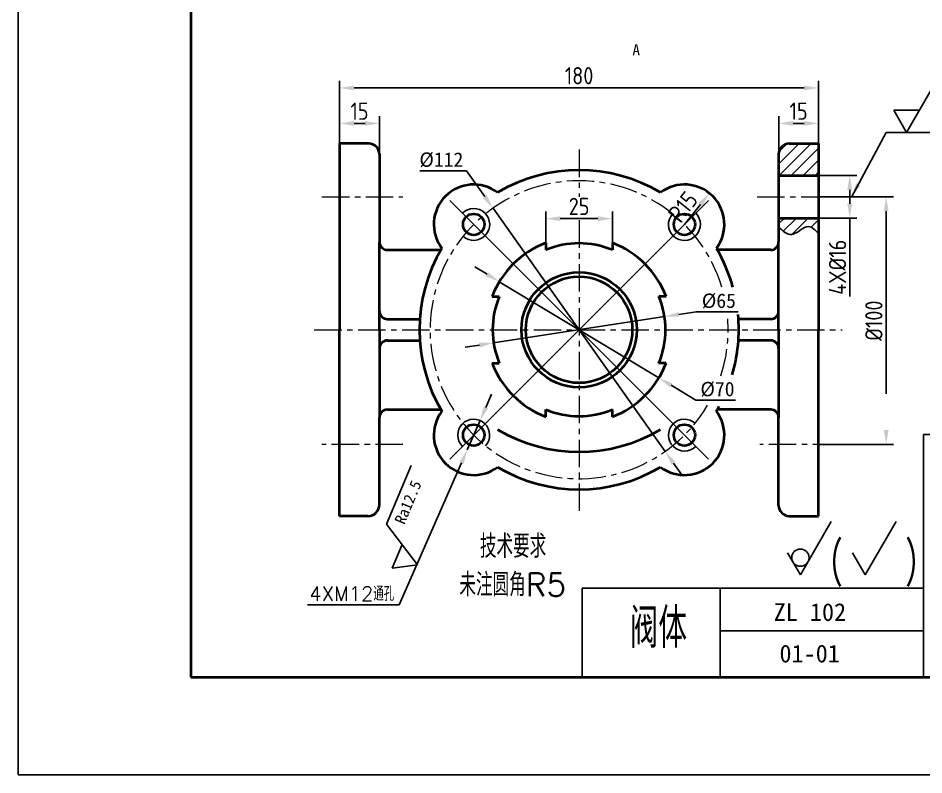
# Model space of a CAD drawing. Header units: millimetres. Extents: x 645 to 2308, y 762 to 2069.
# Drawn here: x 662 to 819.3, y 1464.2 to 1595.6 of the extents above; entities that cross this region are included whole.
import ezdxf

# ---------------------------------------------------------------- set-up
doc = ezdxf.new("R2010")
doc.units = ezdxf.units.MM
doc.linetypes.add('CENTER', pattern=[50.8, 31.75, -6.35, 6.35, -6.35])
for name, color, linetype, lineweight in [('点划线', 7, 'CENTER', 15), ('点画线', 7, 'CENTER', 15), ('粗实线', 7, 'Continuous', 40)]:
    doc.layers.add(name, color=color, linetype=linetype, lineweight=lineweight)
doc.layers.add('细实线', color=7, linetype='Continuous')
doc.styles.add('HZ', font='txt.shx', dxfattribs={"bigfont": 'gbcbig.shx'})
doc.styles.add('汉字', font='gbenor.shx', dxfattribs={"bigfont": 'gbcbig.shx'})
doc.dimstyles.new('ISO-25', dxfattribs={"dimtxt": 3, "dimasz": 2.5, "dimexe": 1.25, "dimexo": 0, "dimtad": 1, "dimdec": 0, "dimdsep": 46, "dimtxsty": '汉字', "dimcen": 2.5, "dimadec": 0, "dimazin": 0, "dimtfac": 1, "dimtdec": 0, "dimtmove": 0, "dimatfit": 3, "dimfxl": 0, "dimarcsym": 0})
doc.dimstyles.new('ISO-25$4', dxfattribs={"dimtxt": 3, "dimasz": 2.5, "dimexe": 1.25, "dimexo": 0, "dimtad": 1, "dimtoh": 1, "dimdec": 0, "dimlfac": 1.25, "dimdsep": 46, "dimtxsty": '汉字', "dimcen": 2.5, "dimadec": 0, "dimazin": 2, "dimtfac": 1, "dimtdec": 0, "dimtmove": 0, "dimatfit": 1, "dimfxl": 0, "dimarcsym": 0})
doc.dimstyles.new('水平', dxfattribs={"dimtxt": 2.5, "dimasz": 2.5, "dimexe": 1.25, "dimexo": 0, "dimtad": 1, "dimtih": 1, "dimtoh": 1, "dimdsep": 46, "dimtxsty": 'Standard', "dimcen": 2.5, "dimadec": 0, "dimazin": 2, "dimtfac": 1, "dimtmove": 0, "dimatfit": 3, "dimfxl": 0, "dimarcsym": 0})
doc.dimstyles.new('直径', dxfattribs={"dimtxt": 2.5, "dimasz": 2.5, "dimexe": 1.25, "dimexo": 0, "dimtad": 1, "dimtoh": 1, "dimdsep": 46, "dimtxsty": 'Standard', "dimcen": 2.5, "dimadec": 0, "dimazin": 2, "dimtfac": 1, "dimtmove": 0, "dimatfit": 3, "dimldrblk": 'NONE', "dimfxl": 0, "dimarcsym": 0})

# ---------------------------------------------------------------- blocks, each defined once
blk = doc.blocks.new('*D303')
at = {"layer": 'Defpoints', "color": 0, "transparency": 16777216}
for p in [(742.24, 1525.76), (740.02, 1520.69)]:
    blk.add_point(p, dxfattribs=at)
at = {"layer": '细实线', "color": 0, "lineweight": -2, "transparency": 16777216}
for p, q in [((743.25, 1528.05), (744.25, 1530.34)), ((742.24, 1525.76), (740.02, 1520.69)), ((728.22, 1493.73), (739.02, 1518.4)), ((712.29, 1493.73), (728.22, 1493.73))]:
    blk.add_line(p, q, dxfattribs=at)
at = {"layer": '细实线', "color": 0, "transparency": 16777216}
for points in [[(742.87, 1528.22), (743.63, 1527.89), (742.24, 1525.76)], [(738.64, 1518.56), (739.4, 1518.23), (740.02, 1520.69)]]:
    blk.add_solid(points, dxfattribs=at)
at = {"layer": '细实线', "color": 0, "transparency": 16777216, "insert": (719.94, 1495.69), "char_height": 2.5, "attachment_point": 5, "style": 'HZ'}
blk.add_mtext('4XM12通孔', dxfattribs=at)
blk = doc.blocks.new('*D345')
at = {"layer": 'Defpoints', "color": 0, "transparency": 16777216}
for p in [(801.01, 1583.52), (717.85, 1573.86), (801.01, 1573.86)]:
    blk.add_point(p, dxfattribs=at)
at = {"layer": '细实线', "color": 0, "lineweight": -2, "transparency": 16777216}
for p, q in [((717.85, 1573.86), (717.85, 1584.77)), ((801.01, 1573.86), (801.01, 1584.77)), ((720.35, 1583.52), (798.51, 1583.52))]:
    blk.add_line(p, q, dxfattribs=at)
at = {"layer": '细实线', "color": 0, "transparency": 16777216}
for points in [[(720.35, 1583.93), (720.35, 1583.1), (717.85, 1583.52)], [(798.51, 1583.93), (798.51, 1583.1), (801.01, 1583.52)]]:
    blk.add_solid(points, dxfattribs=at)
at = {"layer": '细实线', "color": 0, "transparency": 16777216, "insert": (759.43, 1585.64), "char_height": 3, "attachment_point": 5, "style": '汉字'}
blk.add_mtext('180', dxfattribs=at)
blk = doc.blocks.new('*D346')
at = {"layer": 'Defpoints', "color": 0, "transparency": 16777216}
for p in [(724.78, 1577.36), (717.85, 1573.86), (724.78, 1572.01)]:
    blk.add_point(p, dxfattribs=at)
at = {"layer": '细实线', "color": 0, "lineweight": -2, "transparency": 16777216}
for p, q in [((717.85, 1573.86), (717.85, 1578.61)), ((720.35, 1577.36), (722.28, 1577.36)), ((724.78, 1572.01), (724.78, 1578.61))]:
    blk.add_line(p, q, dxfattribs=at)
at = {"layer": '细实线', "color": 0, "transparency": 16777216}
for points in [[(720.35, 1577.78), (720.35, 1576.95), (717.85, 1577.36)], [(722.28, 1577.78), (722.28, 1576.95), (724.78, 1577.36)]]:
    blk.add_solid(points, dxfattribs=at)
at = {"layer": '细实线', "color": 0, "transparency": 16777216, "insert": (721.31, 1579.49), "char_height": 3, "attachment_point": 5, "style": '汉字'}
blk.add_mtext('15', dxfattribs=at)
blk = doc.blocks.new('*D304')
at = {"layer": 'Defpoints', "color": 0, "transparency": 16777216}
for p in [(794.08, 1577.36), (801.01, 1573.86), (794.08, 1572.01)]:
    blk.add_point(p, dxfattribs=at)
at = {"layer": '细实线', "color": 0, "lineweight": -2, "transparency": 16777216}
for p, q in [((794.08, 1572.01), (794.08, 1578.61)), ((798.51, 1577.36), (796.58, 1577.36)), ((801.01, 1573.86), (801.01, 1578.61))]:
    blk.add_line(p, q, dxfattribs=at)
at = {"layer": '细实线', "color": 0, "transparency": 16777216}
for points in [[(796.58, 1577.78), (796.58, 1576.95), (794.08, 1577.36)], [(798.51, 1577.78), (798.51, 1576.95), (801.01, 1577.36)]]:
    blk.add_solid(points, dxfattribs=at)
at = {"layer": '细实线', "color": 0, "transparency": 16777216, "insert": (797.54, 1579.49), "char_height": 3, "attachment_point": 5, "style": '汉字'}
blk.add_mtext('15', dxfattribs=at)
blk = doc.blocks.new('*D347')
at = {"layer": 'Defpoints', "color": 0, "transparency": 16777216}
for p in [(801.01, 1568.32), (801.01, 1560.92), (806.42, 1560.92)]:
    blk.add_point(p, dxfattribs=at)
at = {"layer": '细实线', "color": 0, "lineweight": -2, "transparency": 16777216}
for p, q in [((801.01, 1568.32), (807.67, 1568.32)), ((806.42, 1565.82), (806.42, 1563.42)), ((801.01, 1560.92), (807.67, 1560.92)), ((806.42, 1560.92), (806.42, 1547.32))]:
    blk.add_line(p, q, dxfattribs=at)
at = {"layer": '细实线', "color": 0, "transparency": 16777216}
for points in [[(806, 1565.82), (806.84, 1565.82), (806.42, 1568.32)], [(806, 1563.42), (806.84, 1563.42), (806.42, 1560.92)]]:
    blk.add_solid(points, dxfattribs=at)
at = {"layer": '细实线', "color": 0, "transparency": 16777216, "insert": (804.3, 1552.38), "char_height": 3, "attachment_point": 5, "rotation": 90, "style": '汉字'}
blk.add_mtext('4X%%C16', dxfattribs=at)
blk = doc.blocks.new('*D348')
at = {"layer": 'Defpoints', "color": 0, "transparency": 16777216}
for p in [(782.05, 1565.23), (777.72, 1559.81)]:
    blk.add_point(p, dxfattribs=at)
at = {"layer": '细实线', "color": 0, "lineweight": -2, "transparency": 16777216}
blk.add_line((777.72, 1559.81), (780.49, 1563.27), dxfattribs=at)
at = {"layer": '细实线', "color": 0, "transparency": 16777216}
blk.add_solid([(780.16, 1563.53), (780.81, 1563.01), (782.05, 1565.23)], dxfattribs=at)
at = {"layer": '细实线', "color": 0, "transparency": 16777216, "insert": (777.44, 1562.87), "char_height": 3, "attachment_point": 5, "rotation": 51.3502, "style": '汉字'}
blk.add_mtext('R15', dxfattribs=at)
blk = doc.blocks.new('*D349')
at = {"layer": 'Defpoints', "color": 0, "transparency": 16777216}
for p in [(765.2, 1560.82), (753.65, 1555.38), (765.2, 1556)]:
    blk.add_point(p, dxfattribs=at)
at = {"layer": '细实线', "color": 0, "lineweight": -2, "transparency": 16777216}
for p, q in [((753.65, 1555.38), (753.65, 1562.07)), ((765.2, 1556), (765.2, 1562.07)), ((756.15, 1560.82), (762.7, 1560.82))]:
    blk.add_line(p, q, dxfattribs=at)
at = {"layer": '细实线', "color": 0, "transparency": 16777216}
for points in [[(756.15, 1561.24), (756.15, 1560.4), (753.65, 1560.82)], [(762.7, 1561.24), (762.7, 1560.4), (765.2, 1560.82)]]:
    blk.add_solid(points, dxfattribs=at)
at = {"layer": '细实线', "color": 0, "transparency": 16777216, "insert": (759.43, 1562.94), "char_height": 3, "attachment_point": 5, "style": '汉字'}
blk.add_mtext('25', dxfattribs=at)
blk = doc.blocks.new('*D350')
at = {"layer": 'Defpoints', "color": 0, "transparency": 16777216}
for p in [(774.27, 1543.8), (744.59, 1539.24)]:
    blk.add_point(p, dxfattribs=at)
at = {"layer": '细实线', "color": 0, "lineweight": -2, "transparency": 16777216}
for p, q in [((779.73, 1544.64), (776.74, 1544.18)), ((787.03, 1544.64), (779.73, 1544.64)), ((744.59, 1539.24), (774.27, 1543.8)), ((742.11, 1538.86), (739.64, 1538.48))]:
    blk.add_line(p, q, dxfattribs=at)
at = {"layer": '细实线', "color": 0, "transparency": 16777216}
for points in [[(776.68, 1544.59), (776.8, 1543.77), (774.27, 1543.8)], [(742.05, 1539.27), (742.18, 1538.45), (744.59, 1539.24)]]:
    blk.add_solid(points, dxfattribs=at)
at = {"layer": '细实线', "color": 0, "transparency": 16777216, "insert": (783.69, 1546.51), "char_height": 2.5, "attachment_point": 5}
blk.add_mtext('%%C65', dxfattribs=at)
blk = doc.blocks.new('_None')
blk = doc.blocks.new('*D305')
at = {"layer": 'Defpoints', "color": 0, "transparency": 16777216}
for p in [(745.58, 1549.87), (773.27, 1533.17)]:
    blk.add_point(p, dxfattribs=at)
at = {"layer": '细实线', "color": 0, "lineweight": -2, "transparency": 16777216}
for p, q in [((743.44, 1551.16), (741.3, 1552.45)), ((745.58, 1549.87), (773.27, 1533.17)), ((779.7, 1529.3), (775.42, 1531.88)), ((786.57, 1529.3), (779.7, 1529.3))]:
    blk.add_line(p, q, dxfattribs=at)
at = {"layer": '细实线', "color": 0, "transparency": 16777216}
for points in [[(743.65, 1551.52), (743.22, 1550.8), (745.58, 1549.87)], [(775.63, 1532.24), (775.2, 1531.52), (773.27, 1533.17)]]:
    blk.add_solid(points, dxfattribs=at)
at = {"layer": '细实线', "color": 0, "transparency": 16777216, "insert": (783.45, 1531.17), "char_height": 2.5, "attachment_point": 5}
blk.add_mtext('%%C70', dxfattribs=at)
blk = doc.blocks.new('*D351')
at = {"layer": 'Defpoints', "color": 0, "transparency": 16777216}
for p in [(744.49, 1562.64), (774.37, 1520.4)]:
    blk.add_point(p, dxfattribs=at)
at = {"layer": '细实线', "color": 0, "lineweight": -2, "transparency": 16777216}
for p, q in [((731.76, 1569.14), (739.88, 1569.14)), ((739.88, 1569.14), (743.04, 1564.68)), ((774.37, 1520.4), (744.49, 1562.64)), ((775.81, 1518.36), (777.26, 1516.32))]:
    blk.add_line(p, q, dxfattribs=at)
at = {"layer": '细实线', "color": 0, "transparency": 16777216}
for points in [[(743.38, 1564.92), (742.7, 1564.44), (744.49, 1562.64)], [(776.15, 1518.6), (775.47, 1518.12), (774.37, 1520.4)]]:
    blk.add_solid(points, dxfattribs=at)
at = {"layer": '细实线', "color": 0, "transparency": 16777216, "insert": (735.51, 1571.02), "char_height": 2.5, "attachment_point": 5}
blk.add_mtext('%%C112', dxfattribs=at)
blk = doc.blocks.new('粗糙度')
at = {"layer": '细实线'}
for p, q in [((0, 0), (5.77, 10)), ((5.77, 10), (20.11, 10)), ((-2.89, 5), (2.89, 5)), ((0, 0), (-2.89, 5))]:
    blk.add_line(p, q, dxfattribs=at)
blk = doc.blocks.new('12.5')
at = {"layer": '细实线'}
blk.add_blockref('粗糙度', (0, 0), dxfattribs=at)
at = {"layer": '细实线', "insert": (7.11, 8.72), "char_height": 2.5, "width": 15.7949, "attachment_point": 1}
blk.add_mtext('Ra12.5', dxfattribs=at)
blk = doc.blocks.new('*D382')
at = {"layer": 'Defpoints', "color": 0, "transparency": 16777216}
for p in [(801.01, 1564.62), (801.01, 1521.61), (812.74, 1521.61)]:
    blk.add_point(p, dxfattribs=at)
at = {"layer": '点划线', "color": 0, "lineweight": -2, "transparency": 16777216}
for p, q in [((801.01, 1564.62), (813.99, 1564.62)), ((812.74, 1562.12), (812.74, 1524.11)), ((801.01, 1521.61), (813.99, 1521.61))]:
    blk.add_line(p, q, dxfattribs=at)
at = {"layer": '点划线', "color": 0, "transparency": 16777216}
for points in [[(812.32, 1562.12), (813.16, 1562.12), (812.74, 1564.62)], [(812.32, 1524.11), (813.16, 1524.11), (812.74, 1521.61)]]:
    blk.add_solid(points, dxfattribs=at)
at = {"layer": '点划线', "color": 0, "transparency": 16777216, "insert": (810.61, 1543.11), "char_height": 3, "attachment_point": 5, "rotation": 90, "style": '汉字'}
blk.add_mtext('%%c100', dxfattribs=at)

msp = doc.modelspace()

# ---------------------------------------------------------------- hatches: boundary and pattern name
at = {"layer": '细实线'}
h = msp.add_hatch(dxfattribs=at)
h.set_pattern_fill('ANSI31', color=256, scale=0.462, style=0)
h.set_pattern_definition([(45, (551.1057, 1246.4233), (-1.0372196, 1.0372196), [])])
edge = h.paths.add_edge_path()
edge.add_line((794.0766, 1560.9235), (794.0766, 1559.3619))
edge.add_spline(control_points=[(794.0766, 1559.3619), (794.8262, 1558.663), (796.4871, 1557.1145), (799.0054, 1560.3469), (800.4315, 1558.8257), (801.0066, 1558.2123)], knot_values=[0, 0, 0, 0, 2.62918757, 5.82529252, 7.98498518, 7.98498518, 7.98498518, 7.98498518], degree=3, periodic=0)
edge.add_line((801.0066, 1558.2123), (801.0066, 1560.9235))
edge.add_line((801.0066, 1560.9235), (794.0766, 1560.9235))
h.paths.add_polyline_path([(794.0766, 1568.3155), (801.0066, 1568.3155), (801.0066, 1573.8595), (795.9246, 1573.8595, 0.41421356), (794.0766, 1572.0115)])

# ---------------------------------------------------------------- linework, layer by layer
at = {"layer": '点划线'}
for q in [(733.5158, 1567.4303), (784.7015, 1566.7944), (734.1686, 1516.2615), (785.0259, 1515.9201)]:
    msp.add_line((759.4266, 1541.5195), q, dxfattribs=at)
at = {"layer": '点画线', "ltscale": 0.15}
for p, q in [((759.4266, 1572.8134), (759.4266, 1564.583)), ((714.7896, 1564.6195), (728.8512, 1564.6195)), ((790.3413, 1564.6195), (803.5362, 1564.6195)), ((759.4266, 1560.5346), (759.4266, 1509.2511)), ((713.448, 1541.5195), (805.082, 1541.5195)), ((728.8512, 1521.6096), (714.7896, 1521.6096)), ((804.7483, 1521.6096), (790.818, 1521.6096))]:
    msp.add_line(p, q, dxfattribs=at)
for start, end in [(16.674714, 329.58206), (342.03763, 4.226547)]:
    msp.add_arc((759.4266, 1541.5195), 25.872, start, end, dxfattribs=at)
at = {"layer": '粗实线', "color": 7}
for p, q in [((692.0363, 1709.2201), (692.0363, 1481.2201)), ((692.0363, 1481.2201), (1017.0363, 1481.2201))]:
    msp.add_line(p, q, dxfattribs=at)
at = {"layer": '粗实线'}
for p, q in [((722.9286, 1573.8595), (717.8466, 1573.8595)), ((717.8466, 1573.8595), (717.8466, 1541.5195)), ((795.9246, 1573.8595), (801.0066, 1573.8595)), ((801.0066, 1573.8595), (801.0066, 1541.5195)), ((724.7766, 1572.0115), (724.7766, 1556.7655)), ((794.0766, 1572.0115), (794.0766, 1556.7655)), ((794.0766, 1568.3155), (801.0066, 1568.3155)), ((794.0766, 1560.9235), (801.0066, 1560.9235)), ((724.7766, 1544.7534), (724.7766, 1556.7655)), ((726.1626, 1555.3795), (735.4204, 1555.3795)), ((753.6516, 1556.6231), (753.6516, 1555.3795)), ((765.2016, 1556.6231), (765.2016, 1555.3795)), ((792.6906, 1555.3795), (783.4328, 1555.3795)), ((794.0766, 1544.7534), (794.0766, 1556.7655)), ((724.7766, 1541.5195), (724.7766, 1546.019)), ((744.323, 1547.2945), (745.5666, 1547.2945)), ((774.5302, 1547.2945), (773.2866, 1547.2945)), ((794.0766, 1541.5195), (794.0766, 1546.019)), ((726.1626, 1543.3674), (731.7682, 1543.3674)), ((792.6906, 1543.3674), (787.0849, 1543.3674)), ((717.8466, 1509.1795), (717.8466, 1541.5195)), ((724.7766, 1541.5195), (724.7766, 1537.0199)), ((794.0766, 1541.5195), (794.0766, 1537.0199)), ((801.0066, 1509.1795), (801.0066, 1541.5195)), ((726.1626, 1539.6716), (731.7682, 1539.6716)), ((792.6906, 1539.6716), (787.0849, 1539.6716)), ((724.7766, 1538.2856), (724.7766, 1526.2735)), ((794.0766, 1538.2856), (794.0766, 1526.2735)), ((744.323, 1535.7445), (745.5666, 1535.7445)), ((774.5302, 1535.7445), (773.2866, 1535.7445)), ((726.1626, 1527.6595), (735.4204, 1527.6595)), ((753.6516, 1526.4159), (753.6516, 1527.6595)), ((765.2016, 1526.4159), (765.2016, 1527.6595)), ((792.6906, 1527.6595), (783.4328, 1527.6595)), ((724.7766, 1511.1795), (724.7766, 1526.2735)), ((794.0766, 1511.0275), (794.0766, 1526.2735)), ((722.7766, 1509.1795), (717.8466, 1509.1795)), ((795.9246, 1509.1795), (801.0066, 1509.1795))]:
    msp.add_line(p, q, dxfattribs=at)
for centre, radius in [((741.1323, 1559.8137), 1.848), ((777.7208, 1559.8137), 1.848), ((759.4266, 1541.5195), 10), ((759.4266, 1541.5195), 9.24), ((741.1323, 1523.2252), 1.848), ((777.7208, 1523.2252), 1.848)]:
    msp.add_circle(centre, radius, dxfattribs=at)
for centre, radius, start, end in [((722.9286, 1572.0115), 1.848, 0, 90), ((795.9246, 1572.0115), 1.848, 90, 180), ((759.4266, 1541.5195), 27.72, 59.327097, 120.672903), ((741.1323, 1559.8137), 6.93, 53.178754, 216.821246), ((777.7208, 1559.8137), 6.93, 323.178754, 126.821246), ((726.1626, 1556.7655), 1.386, 180, 270), ((759.4266, 1541.5195), 27.72, 149.327097, 210.672903), ((759.4266, 1541.5195), 16.17, 110.924832, 159.075168), ((759.4266, 1541.5195), 15.015, 67.380135, 112.619865), ((759.4266, 1541.5195), 16.17, 20.924832, 69.075168), ((759.4266, 1541.5195), 27.72, 15.457404, 30.672903), ((792.6906, 1556.7655), 1.386, 270, 0), ((759.4266, 1541.5195), 15.015, 157.380135, 202.619865), ((759.4266, 1541.5195), 15.015, 337.380135, 22.619865), ((726.1626, 1544.7534), 1.386, 180, 270), ((792.6906, 1544.7534), 1.386, 270, 0), ((759.4266, 1541.5195), 27.72, 343.618558, 5.49988), ((726.1626, 1538.2856), 1.386, 90, 180), ((792.6906, 1538.2856), 1.386, 0, 90), ((759.4266, 1541.5195), 16.17, 200.924832, 249.075168), ((759.4266, 1541.5195), 16.17, 290.924832, 339.075168), ((726.1626, 1526.2735), 1.386, 90, 180), ((741.1323, 1523.2252), 6.93, 143.178754, 306.821246), ((759.4266, 1541.5195), 15.015, 247.380135, 292.619865), ((777.7208, 1523.2252), 6.93, 233.178754, 36.821246), ((759.4266, 1541.5195), 27.72, 329.327097, 331.371761), ((792.6906, 1526.2735), 1.386, 0, 90), ((759.4266, 1548.0386), 27.72, 239.327097, 300.672903), ((759.4266, 1541.5195), 27.72, 239.327097, 300.672903), ((722.7766, 1511.1795), 2, 270, 0), ((795.9246, 1511.0275), 1.848, 180, 270)]:
    msp.add_arc(centre, radius, start, end, dxfattribs=at)
at = {"layer": '细实线', "color": 7}
for p, q in [((662.0363, 1729.2201), (662.0363, 1464.2201)), ((662.0363, 1464.2201), (1034.0363, 1464.2201))]:
    msp.add_line(p, q, dxfattribs=at)
at = {"layer": '细实线'}
for p, q in [((812.7681, 1575.8074), (824.9851, 1575.8074)), ((899.3447, 1523.3538), (819.2425, 1523.3538)), ((819.2425, 1523.3538), (819.2425, 1481.2201)), ((797.8473, 1498.945), (803.2169, 1508.2455)), ((809.0989, 1498.945), (814.4686, 1508.2455)), ((797.8473, 1498.945), (795.6245, 1502.795)), ((809.0989, 1498.945), (806.8761, 1502.795)), ((759.9855, 1496.6432), (819.2425, 1496.6432)), ((759.9855, 1481.2201), (759.9855, 1496.6432)), ((783.9481, 1481.2201), (783.9481, 1496.6432)), ((783.9052, 1489.2358), (819.1997, 1489.2358)), ((692.0363, 1481.2201), (754.9855, 1481.2201))]:
    msp.add_line(p, q, dxfattribs=at)
msp.add_lwpolyline([(767.3405, 1588.5602, 0, 0, 0), (767.3405, 1591.5602, 0.5, 0, 0), (767.3405, 1593.5602, 0, 0, 0)], format="xyseb", dxfattribs=at)
msp.add_circle((797.8473, 1501.945), 1.5, dxfattribs=at)
for centre, start, end in [((741.1323, 1559.8137), 228.070886, 135.000008), ((777.7208, 1559.8137), 138.070886, 45.000008), ((741.1323, 1523.2252), 318.070886, 225.000008), ((777.7208, 1523.2252), 48.070886, 315.000008)]:
    msp.add_arc(centre, 2.772, start, end, dxfattribs=at)
msp.add_spline([(794.0766, 1559.3619), (796.3614, 1558.061), (799.2386, 1559.4526), (801.0066, 1558.2123)], degree=3, dxfattribs=at)

# ---------------------------------------------------------------- block references
at = {"layer": '粗实线', "xscale": 0.7699999999999818, "yscale": 0.7699999999999818, "zscale": 0.7699999999999818}
msp.add_blockref('12.5', (816.2877, 1575.8074), dxfattribs=at)
at = {"layer": '粗实线', "xscale": 0.7699999999997589, "yscale": 0.7699999999997589, "zscale": 0.7699999999997589, "rotation": 67.26179872251966}
msp.add_blockref('12.5', (731.3872, 1500.6794), dxfattribs=at)

# ---------------------------------------------------------------- texts
at = {"layer": '点划线', "insert": (738.6446, 1505.9149), "char_height": 2.5, "width": 32.255167, "attachment_point": 1, "style": 'HZ'}
msp.add_mtext('{\\H1.6x; 技术要求\\P未注圆角R5}   ', dxfattribs=at)
at = {"layer": '细实线', "attachment_point": 1}
for s, insert, char_height, width in [('A', (768.6914, 1591.1065), 1.925, 4.126924), ('ZL 102', (793.2152, 1494.0347), 3.08, 21.13374), ('01-01', (794.2207, 1486.8271), 3.08, 17.997695)]:
    msp.add_mtext(s, dxfattribs=dict(at, insert=insert, char_height=char_height, width=width))
at = {"layer": '细实线', "insert": (799.6635, 1504.6838), "char_height": 3.85, "width": 21.260348, "attachment_point": 1, "style": 'HZ'}
msp.add_mtext('{\\H2x;\\T0.75;（  ）   \\H0.5x;   \\H2x; \\T1; }   ', dxfattribs=at)
at = {"layer": '细实线', "insert": (768.1996, 1493.1917), "char_height": 6.93, "attachment_point": 1, "style": 'HZ'}
msp.add_mtext('阀体', dxfattribs=at)

# ---------------------------------------------------------------- dimensions: what is measured, and where the dimension line sits
at = {"layer": '点划线'}
dim = msp.add_linear_dim(base=(812.7395, 1521.6096), p1=(801.0066, 1564.6195), p2=(801.0066, 1521.6096), angle=90, text='%%c100', dimstyle='ISO-25', dxfattribs=at)
dim.commit()
dim.dimension.update_dxf_attribs({"geometry": '*D382', "text_midpoint": (812.7395, 1543.1145), "dimtype": 160})
at = {"layer": '细实线'}
for base, p2, text, picture, middle in [((801.0066, 1583.5153), (801.0066, 1573.8595), '180', '*D345', (759.4266, 1583.5153)), ((724.7766, 1577.3629), (724.7766, 1572.0115), '15', '*D346', (721.3116, 1577.3629))]:
    dim = msp.add_linear_dim(base=base, p1=(717.8466, 1573.8595), p2=p2, text=text, dimstyle='ISO-25', dxfattribs=at)
    dim.commit()
    dim.dimension.update_dxf_attribs({"geometry": picture, "text_midpoint": middle, "dimtype": 160})
for base, p1, p2, angle, text, picture, middle in [((794.0766, 1577.3629), (801.0066, 1573.8595), (794.0766, 1572.0115), 180, '15', '*D304', (797.5416, 1577.3629)), ((806.4216, 1560.9235), (801.0066, 1568.3155), (801.0066, 1560.9235), 90, '4X%%C16', '*D347', (806.4216, 1552.3818))]:
    dim = msp.add_linear_dim(base=base, p1=p1, p2=p2, angle=angle, text=text, dimstyle='ISO-25', dxfattribs=at)
    dim.commit()
    dim.dimension.update_dxf_attribs({"geometry": picture, "text_midpoint": middle, "dimtype": 160})
dim = msp.add_diameter_dim_2p(p1=(774.368, 1520.3981), p2=(744.4851, 1562.6409), text='%%C112', dimstyle='水平', dxfattribs=at)
dim.commit()
dim.dimension.update_dxf_attribs({"geometry": '*D351', "text_midpoint": (735.5097, 1569.1441), "dimtype": 163})
dim = msp.add_radius_dim(center=(777.7208, 1559.8137), mpoint=(782.049, 1565.2259), text='R15', dimstyle='ISO-25$4', dxfattribs=at)
dim.commit()
dim.dimension.update_dxf_attribs({"geometry": '*D348', "text_midpoint": (777.4447, 1562.8708)})
dim = msp.add_linear_dim(base=(765.2016, 1560.8188), p1=(753.6516, 1555.3795), p2=(765.2016, 1556.0013), text='25', dimstyle='ISO-25', dxfattribs=at)
dim.commit()
dim.dimension.update_dxf_attribs({"geometry": '*D349', "text_midpoint": (759.4266, 1562.9438)})
dim = msp.add_diameter_dim_2p(p1=(745.5789, 1549.8688), p2=(773.2742, 1533.1702), text='%%C70', dimstyle='直径', override={"dimpost": '%%c<>'}, dxfattribs=at)
dim.commit()
dim.dimension.update_dxf_attribs({"geometry": '*D305', "text_midpoint": (783.4471, 1531.1726)})
for p1, p2, text, dimstyle, override, picture, middle in [((744.5855, 1539.2406), (774.2676, 1543.7984), '%%C65', '直径', {"dimpost": '%%c<>'}, '*D350', (779.7342, 1544.6378)), ((742.2443, 1525.7644), (740.0203, 1520.686), '4XM12通孔', '水平', {"dimtxsty": 'HZ', "dimtmove": 1}, '*D303', (728.2171, 1493.7339))]:
    dim = msp.add_diameter_dim_2p(p1=p1, p2=p2, text=text, dimstyle=dimstyle, override=override, dxfattribs=at)
    dim.commit()
    dim.dimension.update_dxf_attribs({"geometry": picture, "text_midpoint": middle, "dimtype": 163})

# ---------------------------------------------------------------- leaders
msp.add_leader([(806.7097, 1564.5757), (812.7681, 1575.8074)], dimstyle='水平', override={"dimgap": 0.625, "dimtad": 0}, dxfattribs=at)

doc.saveas('drawing.dxf')
